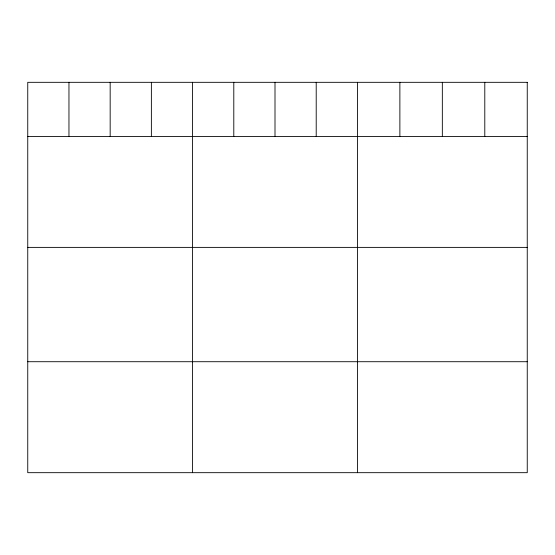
<?xml version="1.0" encoding="UTF-8"?>
<svg xmlns="http://www.w3.org/2000/svg" width="555" height="555" viewBox="0 0 555 555"><rect width="100%" height="100%" fill="white"/><g stroke="black" fill="none" stroke-linecap="round" stroke-linejoin="round"><path stroke-width="0.83" d="M27.75 136.419L527.25 136.419M27.75 247.384L527.25 247.384M27.75 361.714L527.25 361.714M484.792 82.32L484.792 136.419M442.335 82.32L442.335 136.419M399.877 82.32L399.877 136.419M357.42 82.32L357.42 472.68M316.211 82.32L316.211 136.419M275.002 82.32L275.002 136.419M233.794 82.32L233.794 136.419M192.585 82.32L192.585 472.68M151.376 82.32L151.376 136.419M110.168 82.32L110.168 136.419M68.959 82.32L68.959 136.419M527.25 82.32L27.75 82.32L27.75 472.68L527.25 472.68L527.25 82.32"/></g></svg>
